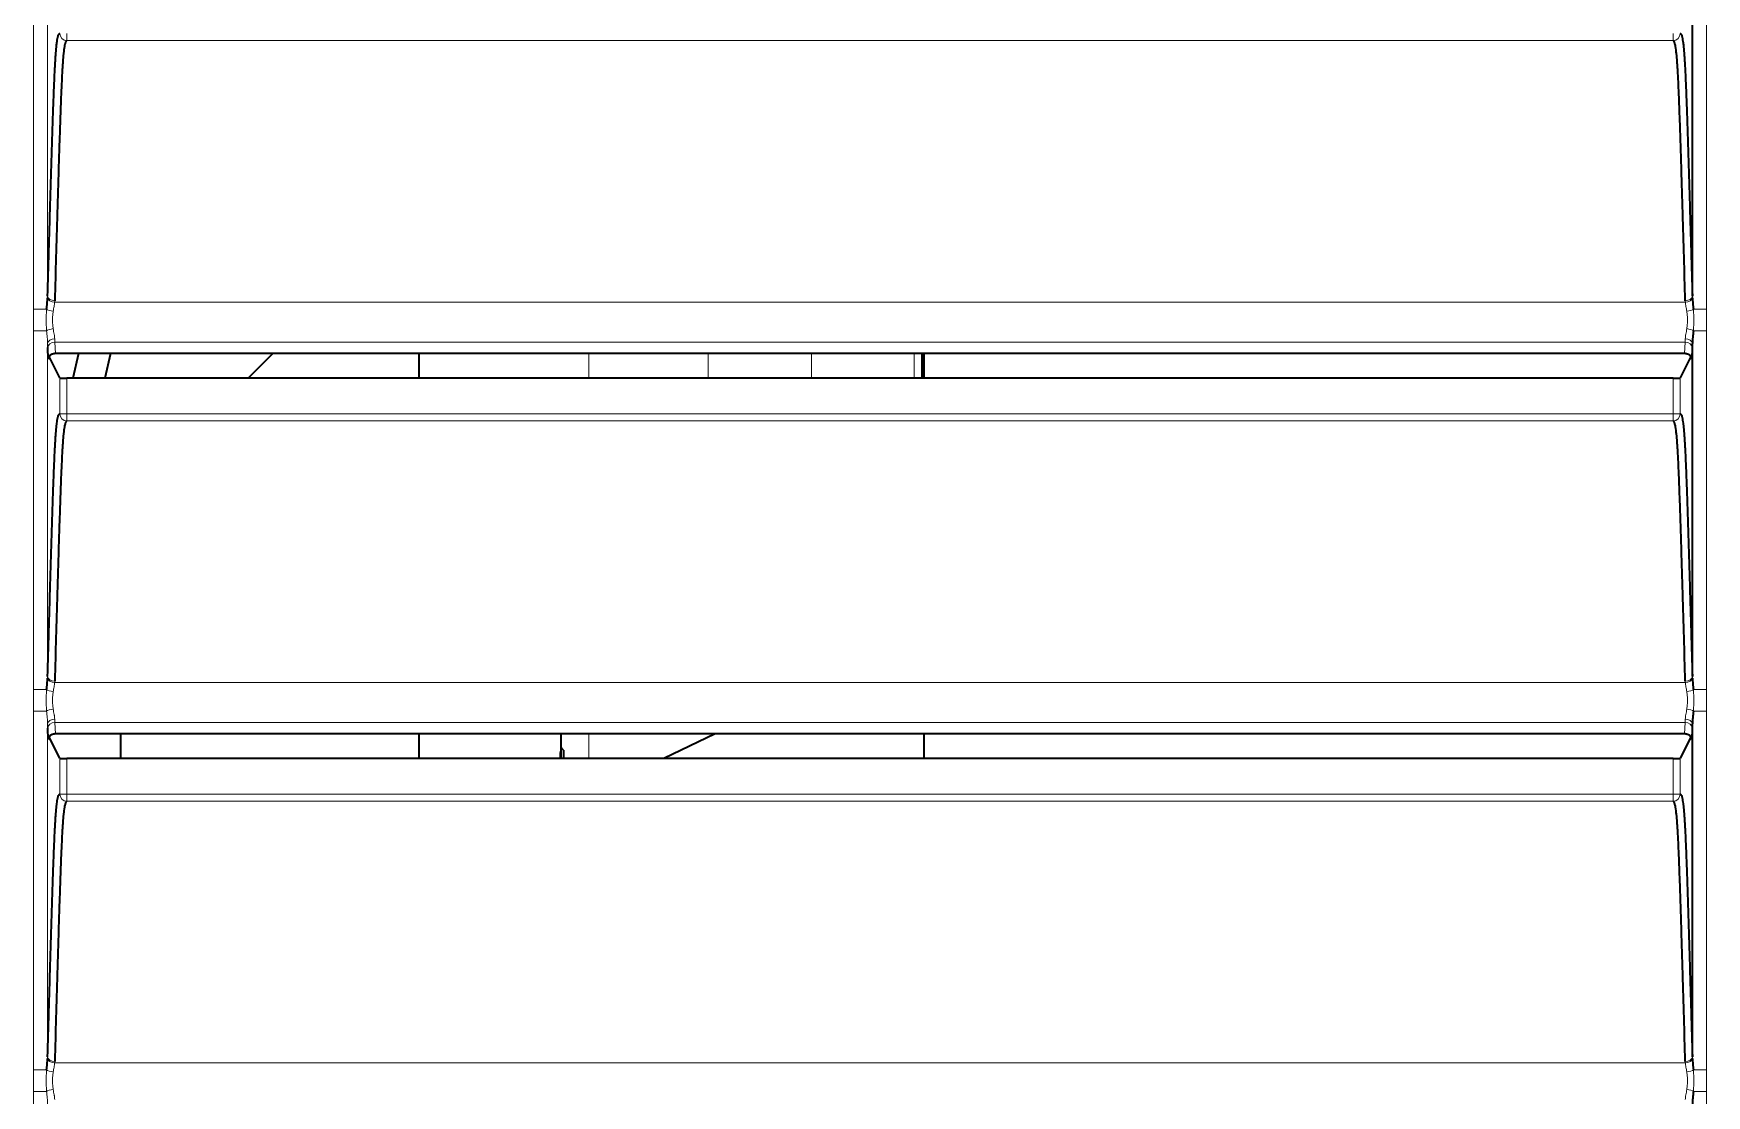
# Model space of a CAD drawing. Header units: inches. Extents: x -1096 to 3103, y -191 to 3207.
# Drawn here: x 2372.7 to 2431.7, y 1714.2 to 1751.6 of the extents above; entities that cross this region are included whole.
import ezdxf

# ---------------------------------------------------------------- set-up
doc = ezdxf.new("R2010")
doc.units = ezdxf.units.IN

msp = doc.modelspace()

# ---------------------------------------------------------------- linework, layer by layer
at = {"lineweight": 13}
for p, q in [((2372.723, 1741.879), (2372.723, 1754.513)), ((2431.689, 1754.513), (2431.689, 1741.879)), ((2373.223, 1754.064), (2373.223, 1742.331)), ((2373.901, 1751.589), (2373.901, 1751.339)), ((2430.511, 1751.339), (2373.901, 1751.339)), ((2430.511, 1751.589), (2430.511, 1751.339)), ((2372.723, 1741.879), (2373.186, 1741.879)), ((2373.47, 1742.123), (2430.942, 1742.123)), ((2431.226, 1741.879), (2431.689, 1741.879)), ((2372.723, 1741.113), (2373.186, 1741.113)), ((2372.723, 1728.479), (2372.723, 1741.113)), ((2373.478, 1740.715), (2373.496, 1740.31)), ((2430.934, 1740.715), (2373.478, 1740.715)), ((2430.916, 1740.31), (2430.934, 1740.715)), ((2431.226, 1741.113), (2431.689, 1741.113)), ((2431.689, 1741.113), (2431.689, 1728.479)), ((2373.223, 1740.664), (2373.223, 1728.931)), ((2392.3, 1739.441), (2392.3, 1740.309)), ((2396.5, 1740.31), (2396.5, 1739.439)), ((2400.144, 1740.308), (2400.144, 1739.438)), ((2403.757, 1740.307), (2403.757, 1739.438)), ((2373.652, 1738.189), (2373.652, 1739.457)), ((2373.901, 1739.441), (2373.901, 1738.189)), ((2430.511, 1738.189), (2430.511, 1739.441)), ((2430.761, 1739.457), (2430.761, 1738.189)), ((2373.652, 1738.189), (2373.901, 1738.189)), ((2373.901, 1737.939), (2373.901, 1738.189)), ((2373.901, 1738.189), (2430.511, 1738.189)), ((2430.511, 1737.939), (2373.901, 1737.939)), ((2430.761, 1738.189), (2430.511, 1738.189)), ((2430.511, 1737.939), (2430.511, 1738.189)), ((2372.723, 1728.479), (2373.186, 1728.479)), ((2373.47, 1728.723), (2430.942, 1728.723)), ((2431.226, 1728.479), (2431.689, 1728.479)), ((2372.723, 1727.713), (2373.186, 1727.713)), ((2372.723, 1715.079), (2372.723, 1727.713)), ((2431.226, 1727.713), (2431.689, 1727.713)), ((2431.689, 1727.713), (2431.689, 1715.079)), ((2373.223, 1727.264), (2373.223, 1715.531)), ((2373.478, 1727.315), (2373.496, 1726.91)), ((2430.934, 1727.315), (2373.478, 1727.315)), ((2430.916, 1726.91), (2430.934, 1727.315)), ((2392.3, 1726.04), (2392.3, 1726.909)), ((2373.652, 1724.789), (2373.652, 1726.057)), ((2373.901, 1726.041), (2373.901, 1724.789)), ((2430.511, 1724.789), (2430.511, 1726.041)), ((2430.761, 1726.057), (2430.761, 1724.789)), ((2373.652, 1724.789), (2373.901, 1724.789)), ((2373.901, 1724.539), (2373.901, 1724.789)), ((2373.901, 1724.789), (2430.511, 1724.789)), ((2430.761, 1724.789), (2430.511, 1724.789)), ((2430.511, 1724.539), (2430.511, 1724.789)), ((2430.511, 1724.539), (2373.901, 1724.539)), ((2373.47, 1715.323), (2430.942, 1715.323)), ((2372.723, 1715.079), (2373.186, 1715.079)), ((2431.226, 1715.079), (2431.689, 1715.079)), ((2372.723, 1714.313), (2373.186, 1714.313)), ((2372.723, 1701.679), (2372.723, 1714.313)), ((2431.226, 1714.313), (2431.689, 1714.313)), ((2431.689, 1714.313), (2431.689, 1701.679))]:
    msp.add_line(p, q, dxfattribs=at)
at = {"lineweight": 35}
for p, q in [((2431.189, 1742.331), (2431.189, 1754.064)), ((2373.246, 1740.119), (2373.228, 1740.52)), ((2373.652, 1739.457), (2373.276, 1740.203)), ((2430.916, 1740.31), (2373.496, 1740.31)), ((2374.311, 1740.31), (2374.113, 1739.44)), ((2375.436, 1740.31), (2375.238, 1739.44)), ((2380.293, 1739.44), (2381.162, 1740.31)), ((2386.306, 1740.31), (2386.306, 1739.441)), ((2404.048, 1739.441), (2404.048, 1740.31)), ((2404.106, 1740.309), (2404.106, 1739.44)), ((2431.136, 1740.203), (2430.761, 1739.457)), ((2431.184, 1740.52), (2431.166, 1740.119)), ((2431.189, 1728.931), (2431.189, 1740.664)), ((2430.511, 1739.441), (2373.901, 1739.441)), ((2373.246, 1726.719), (2373.228, 1727.12)), ((2431.184, 1727.12), (2431.166, 1726.719)), ((2431.189, 1715.531), (2431.189, 1727.264)), ((2373.652, 1726.057), (2373.276, 1726.803)), ((2430.916, 1726.91), (2373.496, 1726.91)), ((2375.806, 1726.04), (2375.806, 1726.91)), ((2386.306, 1726.91), (2386.306, 1726.04)), ((2391.306, 1726.91), (2391.306, 1726.304)), ((2396.746, 1726.91), (2394.941, 1726.04)), ((2404.106, 1726.906), (2404.106, 1726.037)), ((2431.136, 1726.803), (2430.761, 1726.057)), ((2430.511, 1726.041), (2373.901, 1726.041)), ((2391.406, 1726.341), (2391.306, 1726.441)), ((2391.306, 1726.304), (2391.306, 1726.041)), ((2391.406, 1726.341), (2391.406, 1726.041))]:
    msp.add_line(p, q, dxfattribs=at)
at = {"lineweight": 13}
for centre, major_axis, ratio, start_param, end_param in [((2373.901, 1751.589), (-0.066, 0.241), 0.999345, 1.301791, 2.872251), ((2430.511, 1751.589), (-0.066, -0.241), 0.999345, 0.269342, 1.839802), ((2373.418, 1741.879), (-0.248, 0.033), 0.303681, 0.408018, 1.610641), ((2373.47, 1742.279), (-0.249, 0.018), 0.625593, 0.115951, 1.616349), ((2373.473, 1742.331), (-0.25, 0.007), 0.626591, 0.044795, 1.588394), ((2430.939, 1742.331), (-0.25, -0.007), 0.626591, 1.553199, 3.096797), ((2430.942, 1742.279), (-0.249, -0.018), 0.625593, 1.525244, 3.025641), ((2430.995, 1741.879), (-0.248, -0.033), 0.303681, 1.530952, 2.733575), ((2373.418, 1741.113), (-0.248, -0.033), 0.303681, 4.672545, 5.875168), ((2373.473, 1740.664), (-0.25, -0.008), 0.665625, 4.69165, 6.236404), ((2373.478, 1740.52), (-0.25, -0.011), 0.780579, 4.678329, 6.227322), ((2373.505, 1741.496), (0, 1), 0.043651, 2.299368, 2.466852), ((2430.907, 1741.496), (0, 1), 0.043651, 3.816333, 3.983817), ((2430.934, 1740.52), (-0.25, 0.011), 0.780579, 3.197456, 4.746449), ((2430.939, 1740.664), (-0.25, 0.008), 0.665625, 3.188374, 4.733128), ((2430.995, 1741.113), (-0.248, 0.033), 0.303681, 3.54961, 4.752233), ((2373.256, 1741.496), (0, 1.25), 0.034921, 2.299368, 2.466852), ((2431.157, 1741.496), (0, 1.25), 0.034921, 3.816334, 3.983818), ((2373.901, 1738.189), (-0.066, 0.241), 0.999345, 1.301791, 2.872251), ((2430.511, 1738.189), (-0.066, -0.241), 0.999345, 0.269342, 1.839802), ((2373.47, 1728.879), (-0.249, 0.018), 0.625593, 0.115951, 1.616349), ((2373.473, 1728.931), (-0.25, 0.007), 0.626591, 0.044795, 1.588394), ((2430.939, 1728.931), (-0.25, -0.007), 0.626591, 1.553199, 3.096797), ((2430.942, 1728.879), (-0.249, -0.018), 0.625593, 1.525244, 3.025641), ((2373.418, 1728.479), (-0.248, 0.033), 0.303681, 0.408018, 1.610641), ((2430.995, 1728.479), (-0.248, -0.033), 0.303681, 1.530952, 2.733575), ((2373.418, 1727.713), (-0.248, -0.033), 0.303681, 4.672545, 5.875168), ((2430.995, 1727.713), (-0.248, 0.033), 0.303681, 3.54961, 4.752233), ((2373.473, 1727.264), (-0.25, -0.008), 0.665625, 4.69165, 6.236404), ((2373.256, 1728.096), (0, 1.25), 0.034921, 2.299368, 2.466852), ((2373.478, 1727.12), (-0.25, -0.011), 0.780579, 4.678329, 6.227322), ((2373.505, 1728.096), (0, 1), 0.043651, 2.299368, 2.466852), ((2430.907, 1728.096), (0, 1), 0.043651, 3.816333, 3.983817), ((2430.934, 1727.12), (-0.25, 0.011), 0.780579, 3.197456, 4.746449), ((2430.939, 1727.264), (-0.25, 0.008), 0.665625, 3.188374, 4.733128), ((2431.157, 1728.096), (0, 1.25), 0.034921, 3.816334, 3.983818), ((2373.901, 1724.789), (-0.066, 0.241), 0.999345, 1.301791, 2.872251), ((2430.511, 1724.789), (-0.066, -0.241), 0.999345, 0.269342, 1.839802), ((2373.47, 1715.479), (-0.249, 0.018), 0.625593, 0.115951, 1.616349), ((2373.473, 1715.531), (-0.25, 0.007), 0.626591, 0.044795, 1.588394), ((2430.939, 1715.531), (-0.25, -0.007), 0.626591, 1.553199, 3.096797), ((2430.942, 1715.479), (-0.249, -0.018), 0.625593, 1.525244, 3.025641), ((2373.418, 1715.079), (-0.248, 0.033), 0.303681, 0.408018, 1.610641), ((2430.995, 1715.079), (-0.248, -0.033), 0.303681, 1.530952, 2.733575), ((2373.418, 1714.313), (-0.248, -0.033), 0.303681, 4.672545, 5.875168), ((2430.995, 1714.313), (-0.248, 0.033), 0.303681, 3.54961, 4.752233)]:
    msp.add_ellipse(centre, major_axis=major_axis, ratio=ratio, start_param=start_param, end_param=end_param, dxfattribs=at)
at = {"lineweight": 35}
for centre, start_param, end_param in [((2373.901, 1739.458), 0.034907, 1.570796), ((2430.511, 1739.458), 1.570796, 3.106686), ((2373.901, 1726.058), 0.034907, 1.570796), ((2430.511, 1726.058), 1.570796, 3.106686)]:
    msp.add_ellipse(centre, major_axis=(-0.25, 0), ratio=0.06935, start_param=start_param, end_param=end_param, dxfattribs=at)
for points, knots in [([(2373.223, 1742.331), (2373.238, 1742.853), (2373.252, 1743.375), (2373.275, 1744.153), (2373.282, 1744.413), (2373.297, 1744.93), (2373.304, 1745.188), (2373.319, 1745.702), (2373.327, 1745.958), (2373.342, 1746.468), (2373.35, 1746.722), (2373.365, 1747.226), (2373.373, 1747.476), (2373.389, 1747.972), (2373.397, 1748.218), (2373.409, 1748.58), (2373.413, 1748.7), (2373.419, 1748.878), (2373.421, 1748.937), (2373.425, 1749.055), (2373.428, 1749.113), (2373.434, 1749.286), (2373.443, 1749.513), (2373.451, 1749.731), (2373.465, 1750.049), (2373.474, 1750.249), (2373.489, 1750.523), (2373.494, 1750.61), (2373.5, 1750.712), (2373.502, 1750.732), (2373.504, 1750.771), (2373.508, 1750.829), (2373.512, 1750.883), (2373.52, 1750.986), (2373.526, 1751.048), (2373.537, 1751.16), (2373.542, 1751.21), (2373.559, 1751.342), (2373.57, 1751.406), (2373.584, 1751.467), (2373.587, 1751.478), (2373.593, 1751.498), (2373.596, 1751.507), (2373.605, 1751.532), (2373.611, 1751.545), (2373.622, 1751.566), (2373.628, 1751.573), (2373.64, 1751.584), (2373.646, 1751.588), (2373.652, 1751.589)], [0, 0, 0, 0, 0.125, 0.125, 0.1875, 0.1875, 0.25, 0.25, 0.3125, 0.3125, 0.375, 0.375, 0.4375, 0.4375, 0.5, 0.5, 0.53125, 0.53125, 0.546875, 0.546875, 0.5625, 0.5625, 0.59375, 0.625, 0.625, 0.6875, 0.6875, 0.71875, 0.71875, 0.726562, 0.726562, 0.734375, 0.75, 0.75, 0.78125, 0.78125, 0.8125, 0.8125, 0.875, 0.875, 0.890625, 0.890625, 0.90625, 0.90625, 0.9375, 0.9375, 0.96875, 0.96875, 1, 1, 1, 1]), ([(2373.901, 1751.339), (2373.896, 1751.338), (2373.89, 1751.335), (2373.878, 1751.324), (2373.872, 1751.316), (2373.861, 1751.296), (2373.855, 1751.283), (2373.846, 1751.259), (2373.843, 1751.25), (2373.837, 1751.23), (2373.834, 1751.219), (2373.82, 1751.159), (2373.808, 1751.095), (2373.791, 1750.964), (2373.785, 1750.914), (2373.774, 1750.803), (2373.769, 1750.74), (2373.761, 1750.637), (2373.758, 1750.601), (2373.754, 1750.544), (2373.753, 1750.525), (2373.75, 1750.486), (2373.749, 1750.465), (2373.742, 1750.363), (2373.737, 1750.277), (2373.727, 1750.095), (2373.722, 1749.999), (2373.713, 1749.801), (2373.703, 1749.596), (2373.695, 1749.38), (2373.686, 1749.159), (2373.682, 1749.047), (2373.673, 1748.818), (2373.669, 1748.702), (2373.661, 1748.467), (2373.657, 1748.349), (2373.645, 1747.99), (2373.637, 1747.747), (2373.621, 1747.257), (2373.613, 1747.009), (2373.598, 1746.51), (2373.591, 1746.26), (2373.576, 1745.756), (2373.568, 1745.503), (2373.546, 1744.741), (2373.531, 1744.23), (2373.502, 1743.205), (2373.487, 1742.69), (2373.473, 1742.174)], [0, 0, 0, 0, 0.03125, 0.03125, 0.0625, 0.0625, 0.09375, 0.09375, 0.109375, 0.109375, 0.125, 0.125, 0.1875, 0.1875, 0.21875, 0.21875, 0.25, 0.25, 0.265625, 0.265625, 0.273438, 0.273438, 0.28125, 0.28125, 0.3125, 0.3125, 0.34375, 0.34375, 0.375, 0.40625, 0.40625, 0.4375, 0.4375, 0.46875, 0.46875, 0.5, 0.5, 0.5625, 0.5625, 0.625, 0.625, 0.6875, 0.6875, 0.75, 0.75, 0.875, 0.875, 1, 1, 1, 1]), ([(2430.939, 1742.174), (2430.925, 1742.689), (2430.91, 1743.204), (2430.881, 1744.228), (2430.866, 1744.738), (2430.844, 1745.499), (2430.837, 1745.752), (2430.822, 1746.255), (2430.814, 1746.506), (2430.799, 1747.004), (2430.791, 1747.251), (2430.776, 1747.741), (2430.768, 1747.984), (2430.756, 1748.342), (2430.752, 1748.461), (2430.743, 1748.696), (2430.739, 1748.812), (2430.731, 1749.041), (2430.727, 1749.154), (2430.718, 1749.375), (2430.709, 1749.592), (2430.7, 1749.797), (2430.69, 1749.995), (2430.685, 1750.091), (2430.676, 1750.274), (2430.67, 1750.361), (2430.664, 1750.463), (2430.662, 1750.483), (2430.66, 1750.523), (2430.656, 1750.581), (2430.652, 1750.635), (2430.644, 1750.739), (2430.638, 1750.801), (2430.627, 1750.913), (2430.621, 1750.963), (2430.604, 1751.094), (2430.593, 1751.159), (2430.578, 1751.218), (2430.575, 1751.229), (2430.569, 1751.249), (2430.566, 1751.258), (2430.558, 1751.283), (2430.552, 1751.296), (2430.54, 1751.316), (2430.534, 1751.324), (2430.522, 1751.335), (2430.517, 1751.338), (2430.511, 1751.339)], [0, 0, 0, 0, 0.125, 0.125, 0.25, 0.25, 0.3125, 0.3125, 0.375, 0.375, 0.4375, 0.4375, 0.5, 0.5, 0.53125, 0.53125, 0.5625, 0.5625, 0.59375, 0.59375, 0.625, 0.65625, 0.65625, 0.6875, 0.6875, 0.71875, 0.71875, 0.726562, 0.726562, 0.734375, 0.75, 0.75, 0.78125, 0.78125, 0.8125, 0.8125, 0.875, 0.875, 0.890625, 0.890625, 0.90625, 0.90625, 0.9375, 0.9375, 0.96875, 0.96875, 1, 1, 1, 1]), ([(2430.761, 1751.589), (2430.766, 1751.588), (2430.772, 1751.584), (2430.784, 1751.573), (2430.79, 1751.566), (2430.802, 1751.545), (2430.807, 1751.532), (2430.816, 1751.507), (2430.819, 1751.498), (2430.825, 1751.478), (2430.828, 1751.467), (2430.842, 1751.407), (2430.853, 1751.342), (2430.87, 1751.21), (2430.876, 1751.16), (2430.887, 1751.049), (2430.892, 1750.986), (2430.9, 1750.883), (2430.903, 1750.847), (2430.908, 1750.772), (2430.91, 1750.733), (2430.918, 1750.61), (2430.923, 1750.523), (2430.938, 1750.25), (2430.947, 1750.049), (2430.961, 1749.731), (2430.97, 1749.514), (2430.978, 1749.287), (2430.985, 1749.113), (2430.987, 1749.055), (2430.991, 1748.938), (2430.993, 1748.879), (2430.999, 1748.701), (2431.003, 1748.581), (2431.016, 1748.218), (2431.024, 1747.973), (2431.039, 1747.477), (2431.047, 1747.226), (2431.063, 1746.722), (2431.07, 1746.468), (2431.085, 1745.958), (2431.093, 1745.702), (2431.108, 1745.188), (2431.115, 1744.93), (2431.13, 1744.413), (2431.138, 1744.154), (2431.16, 1743.375), (2431.175, 1742.853), (2431.189, 1742.331)], [0, 0, 0, 0, 0.03125, 0.03125, 0.0625, 0.0625, 0.09375, 0.09375, 0.109375, 0.109375, 0.125, 0.125, 0.1875, 0.1875, 0.21875, 0.21875, 0.25, 0.25, 0.265625, 0.265625, 0.28125, 0.28125, 0.3125, 0.3125, 0.375, 0.375, 0.40625, 0.4375, 0.4375, 0.453125, 0.453125, 0.46875, 0.46875, 0.5, 0.5, 0.5625, 0.5625, 0.625, 0.625, 0.6875, 0.6875, 0.75, 0.75, 0.8125, 0.8125, 0.875, 0.875, 1, 1, 1, 1]), ([(2373.186, 1741.879), (2373.189, 1741.913), (2373.192, 1741.948), (2373.199, 1742.017), (2373.203, 1742.051), (2373.209, 1742.117), (2373.212, 1742.15), (2373.217, 1742.216), (2373.22, 1742.248), (2373.221, 1742.279)], [0, 0, 0, 0, 0.25, 0.25, 0.5, 0.5, 0.75, 0.75, 1, 1, 1, 1]), ([(2431.191, 1742.279), (2431.193, 1742.248), (2431.195, 1742.215), (2431.2, 1742.15), (2431.203, 1742.117), (2431.213, 1742.017), (2431.22, 1741.948), (2431.226, 1741.879)], [0, 0, 0, 0, 0.25, 0.25, 0.5, 0.5, 1, 1, 1, 1]), ([(2431.226, 1741.113), (2431.223, 1741.074), (2431.219, 1741.035), (2431.211, 1740.957), (2431.207, 1740.919), (2431.2, 1740.844), (2431.197, 1740.807), (2431.192, 1740.734), (2431.19, 1740.699), (2431.189, 1740.664)], [0, 0, 0, 0, 0.25, 0.25, 0.5, 0.5, 0.75, 0.75, 1, 1, 1, 1]), ([(2373.496, 1740.31), (2373.48, 1740.31), (2373.464, 1740.309), (2373.44, 1740.305), (2373.432, 1740.303), (2373.417, 1740.3), (2373.409, 1740.298), (2373.386, 1740.291), (2373.372, 1740.285), (2373.345, 1740.271), (2373.332, 1740.263), (2373.309, 1740.245), (2373.299, 1740.236), (2373.285, 1740.22), (2373.281, 1740.215), (2373.273, 1740.204), (2373.27, 1740.198), (2373.26, 1740.181), (2373.255, 1740.169), (2373.248, 1740.144), (2373.246, 1740.132), (2373.246, 1740.119)], [0, 0, 0, 0, 0.125, 0.125, 0.1875, 0.1875, 0.25, 0.25, 0.375, 0.375, 0.5, 0.5, 0.625, 0.625, 0.6875, 0.6875, 0.75, 0.75, 0.875, 0.875, 1, 1, 1, 1]), ([(2431.166, 1740.119), (2431.166, 1740.132), (2431.164, 1740.144), (2431.159, 1740.162), (2431.157, 1740.168), (2431.152, 1740.181), (2431.149, 1740.186), (2431.139, 1740.204), (2431.132, 1740.215), (2431.113, 1740.236), (2431.103, 1740.245), (2431.08, 1740.263), (2431.067, 1740.271), (2431.047, 1740.281), (2431.04, 1740.284), (2431.026, 1740.29), (2431.018, 1740.293), (2430.996, 1740.3), (2430.981, 1740.304), (2430.949, 1740.309), (2430.933, 1740.31), (2430.916, 1740.31)], [0, 0, 0, 0, 0.125, 0.125, 0.1875, 0.1875, 0.25, 0.25, 0.375, 0.375, 0.5, 0.5, 0.625, 0.625, 0.6875, 0.6875, 0.75, 0.75, 0.875, 0.875, 1, 1, 1, 1]), ([(2373.223, 1728.931), (2373.238, 1729.453), (2373.252, 1729.975), (2373.275, 1730.753), (2373.282, 1731.013), (2373.297, 1731.53), (2373.304, 1731.788), (2373.319, 1732.302), (2373.327, 1732.558), (2373.342, 1733.068), (2373.35, 1733.322), (2373.365, 1733.826), (2373.373, 1734.076), (2373.389, 1734.572), (2373.397, 1734.818), (2373.409, 1735.18), (2373.413, 1735.3), (2373.419, 1735.478), (2373.421, 1735.537), (2373.425, 1735.655), (2373.428, 1735.713), (2373.434, 1735.886), (2373.443, 1736.113), (2373.451, 1736.331), (2373.465, 1736.649), (2373.474, 1736.849), (2373.489, 1737.123), (2373.494, 1737.21), (2373.5, 1737.312), (2373.502, 1737.332), (2373.504, 1737.371), (2373.508, 1737.429), (2373.512, 1737.483), (2373.52, 1737.586), (2373.526, 1737.648), (2373.537, 1737.76), (2373.542, 1737.81), (2373.559, 1737.942), (2373.57, 1738.006), (2373.584, 1738.067), (2373.587, 1738.078), (2373.593, 1738.098), (2373.596, 1738.107), (2373.605, 1738.132), (2373.611, 1738.145), (2373.622, 1738.166), (2373.628, 1738.173), (2373.64, 1738.184), (2373.646, 1738.188), (2373.652, 1738.189)], [0, 0, 0, 0, 0.125, 0.125, 0.1875, 0.1875, 0.25, 0.25, 0.3125, 0.3125, 0.375, 0.375, 0.4375, 0.4375, 0.5, 0.5, 0.53125, 0.53125, 0.546875, 0.546875, 0.5625, 0.5625, 0.59375, 0.625, 0.625, 0.6875, 0.6875, 0.71875, 0.71875, 0.726563, 0.726563, 0.734375, 0.75, 0.75, 0.78125, 0.78125, 0.8125, 0.8125, 0.875, 0.875, 0.890625, 0.890625, 0.90625, 0.90625, 0.9375, 0.9375, 0.96875, 0.96875, 1, 1, 1, 1]), ([(2373.901, 1737.939), (2373.896, 1737.938), (2373.89, 1737.935), (2373.878, 1737.924), (2373.872, 1737.916), (2373.861, 1737.896), (2373.855, 1737.883), (2373.846, 1737.859), (2373.843, 1737.85), (2373.837, 1737.83), (2373.834, 1737.819), (2373.82, 1737.759), (2373.808, 1737.695), (2373.791, 1737.564), (2373.785, 1737.514), (2373.774, 1737.403), (2373.769, 1737.34), (2373.761, 1737.237), (2373.758, 1737.201), (2373.754, 1737.144), (2373.753, 1737.125), (2373.75, 1737.086), (2373.749, 1737.065), (2373.742, 1736.963), (2373.737, 1736.877), (2373.727, 1736.695), (2373.722, 1736.599), (2373.713, 1736.401), (2373.703, 1736.196), (2373.695, 1735.98), (2373.686, 1735.759), (2373.682, 1735.647), (2373.673, 1735.418), (2373.669, 1735.302), (2373.661, 1735.067), (2373.657, 1734.949), (2373.645, 1734.59), (2373.637, 1734.347), (2373.621, 1733.857), (2373.613, 1733.609), (2373.598, 1733.11), (2373.591, 1732.86), (2373.576, 1732.356), (2373.568, 1732.103), (2373.546, 1731.341), (2373.531, 1730.83), (2373.502, 1729.805), (2373.487, 1729.29), (2373.473, 1728.774)], [0, 0, 0, 0, 0.03125, 0.03125, 0.0625, 0.0625, 0.09375, 0.09375, 0.109375, 0.109375, 0.125, 0.125, 0.1875, 0.1875, 0.21875, 0.21875, 0.25, 0.25, 0.265625, 0.265625, 0.273437, 0.273437, 0.28125, 0.28125, 0.3125, 0.3125, 0.34375, 0.34375, 0.375, 0.40625, 0.40625, 0.4375, 0.4375, 0.46875, 0.46875, 0.5, 0.5, 0.5625, 0.5625, 0.625, 0.625, 0.6875, 0.6875, 0.75, 0.75, 0.875, 0.875, 1, 1, 1, 1]), ([(2430.939, 1728.774), (2430.925, 1729.289), (2430.91, 1729.804), (2430.881, 1730.828), (2430.866, 1731.338), (2430.844, 1732.099), (2430.837, 1732.352), (2430.822, 1732.855), (2430.814, 1733.106), (2430.799, 1733.604), (2430.791, 1733.851), (2430.776, 1734.341), (2430.768, 1734.584), (2430.756, 1734.942), (2430.752, 1735.061), (2430.743, 1735.296), (2430.739, 1735.412), (2430.731, 1735.641), (2430.727, 1735.754), (2430.718, 1735.975), (2430.709, 1736.192), (2430.7, 1736.397), (2430.69, 1736.595), (2430.685, 1736.691), (2430.676, 1736.874), (2430.67, 1736.961), (2430.664, 1737.063), (2430.662, 1737.083), (2430.66, 1737.123), (2430.656, 1737.181), (2430.652, 1737.235), (2430.644, 1737.339), (2430.638, 1737.401), (2430.627, 1737.513), (2430.621, 1737.563), (2430.604, 1737.694), (2430.593, 1737.759), (2430.578, 1737.818), (2430.575, 1737.829), (2430.569, 1737.849), (2430.566, 1737.858), (2430.558, 1737.883), (2430.552, 1737.896), (2430.54, 1737.916), (2430.534, 1737.924), (2430.522, 1737.935), (2430.517, 1737.938), (2430.511, 1737.939)], [0, 0, 0, 0, 0.125, 0.125, 0.25, 0.25, 0.3125, 0.3125, 0.375, 0.375, 0.4375, 0.4375, 0.5, 0.5, 0.53125, 0.53125, 0.5625, 0.5625, 0.59375, 0.59375, 0.625, 0.65625, 0.65625, 0.6875, 0.6875, 0.71875, 0.71875, 0.726562, 0.726562, 0.734375, 0.75, 0.75, 0.78125, 0.78125, 0.8125, 0.8125, 0.875, 0.875, 0.890625, 0.890625, 0.90625, 0.90625, 0.9375, 0.9375, 0.96875, 0.96875, 1, 1, 1, 1]), ([(2430.761, 1738.189), (2430.766, 1738.188), (2430.772, 1738.184), (2430.784, 1738.173), (2430.79, 1738.166), (2430.802, 1738.145), (2430.807, 1738.132), (2430.816, 1738.107), (2430.819, 1738.098), (2430.825, 1738.078), (2430.828, 1738.067), (2430.842, 1738.007), (2430.853, 1737.942), (2430.87, 1737.81), (2430.876, 1737.76), (2430.887, 1737.649), (2430.892, 1737.586), (2430.9, 1737.483), (2430.903, 1737.447), (2430.908, 1737.372), (2430.91, 1737.333), (2430.918, 1737.21), (2430.923, 1737.123), (2430.938, 1736.85), (2430.947, 1736.649), (2430.961, 1736.331), (2430.97, 1736.114), (2430.978, 1735.887), (2430.985, 1735.713), (2430.987, 1735.655), (2430.991, 1735.538), (2430.993, 1735.479), (2430.999, 1735.301), (2431.003, 1735.181), (2431.016, 1734.818), (2431.024, 1734.573), (2431.039, 1734.077), (2431.047, 1733.826), (2431.063, 1733.322), (2431.07, 1733.068), (2431.085, 1732.558), (2431.093, 1732.302), (2431.108, 1731.788), (2431.115, 1731.53), (2431.13, 1731.013), (2431.138, 1730.754), (2431.16, 1729.975), (2431.175, 1729.453), (2431.189, 1728.931)], [0, 0, 0, 0, 0.03125, 0.03125, 0.0625, 0.0625, 0.09375, 0.09375, 0.109375, 0.109375, 0.125, 0.125, 0.1875, 0.1875, 0.21875, 0.21875, 0.25, 0.25, 0.265625, 0.265625, 0.28125, 0.28125, 0.3125, 0.3125, 0.375, 0.375, 0.40625, 0.4375, 0.4375, 0.453125, 0.453125, 0.46875, 0.46875, 0.5, 0.5, 0.5625, 0.5625, 0.625, 0.625, 0.6875, 0.6875, 0.75, 0.75, 0.8125, 0.8125, 0.875, 0.875, 1, 1, 1, 1]), ([(2373.186, 1728.479), (2373.189, 1728.513), (2373.192, 1728.548), (2373.199, 1728.617), (2373.203, 1728.651), (2373.209, 1728.717), (2373.212, 1728.75), (2373.217, 1728.816), (2373.22, 1728.848), (2373.221, 1728.879)], [0, 0, 0, 0, 0.25, 0.25, 0.5, 0.5, 0.75, 0.75, 1, 1, 1, 1]), ([(2431.191, 1728.879), (2431.193, 1728.848), (2431.195, 1728.815), (2431.2, 1728.75), (2431.203, 1728.717), (2431.213, 1728.617), (2431.22, 1728.548), (2431.226, 1728.479)], [0, 0, 0, 0, 0.25, 0.25, 0.5, 0.5, 1, 1, 1, 1]), ([(2431.226, 1727.713), (2431.223, 1727.674), (2431.219, 1727.635), (2431.211, 1727.557), (2431.207, 1727.519), (2431.2, 1727.444), (2431.197, 1727.407), (2431.192, 1727.334), (2431.19, 1727.299), (2431.189, 1727.264)], [0, 0, 0, 0, 0.25, 0.25, 0.5, 0.5, 0.75, 0.75, 1, 1, 1, 1]), ([(2373.496, 1726.91), (2373.48, 1726.91), (2373.464, 1726.909), (2373.44, 1726.905), (2373.432, 1726.903), (2373.417, 1726.9), (2373.409, 1726.898), (2373.386, 1726.891), (2373.372, 1726.885), (2373.345, 1726.871), (2373.332, 1726.863), (2373.309, 1726.845), (2373.299, 1726.836), (2373.285, 1726.82), (2373.281, 1726.815), (2373.273, 1726.804), (2373.27, 1726.798), (2373.26, 1726.781), (2373.255, 1726.769), (2373.248, 1726.744), (2373.246, 1726.732), (2373.246, 1726.719)], [0, 0, 0, 0, 0.125, 0.125, 0.1875, 0.1875, 0.25, 0.25, 0.375, 0.375, 0.5, 0.5, 0.625, 0.625, 0.6875, 0.6875, 0.75, 0.75, 0.875, 0.875, 1, 1, 1, 1]), ([(2431.166, 1726.719), (2431.166, 1726.732), (2431.164, 1726.744), (2431.159, 1726.762), (2431.157, 1726.768), (2431.152, 1726.781), (2431.149, 1726.786), (2431.139, 1726.804), (2431.132, 1726.815), (2431.113, 1726.836), (2431.103, 1726.845), (2431.08, 1726.863), (2431.067, 1726.871), (2431.047, 1726.881), (2431.04, 1726.884), (2431.026, 1726.89), (2431.018, 1726.893), (2430.996, 1726.9), (2430.981, 1726.904), (2430.949, 1726.909), (2430.933, 1726.91), (2430.916, 1726.91)], [0, 0, 0, 0, 0.125, 0.125, 0.1875, 0.1875, 0.25, 0.25, 0.375, 0.375, 0.5, 0.5, 0.625, 0.625, 0.6875, 0.6875, 0.75, 0.75, 0.875, 0.875, 1, 1, 1, 1]), ([(2373.223, 1715.531), (2373.238, 1716.053), (2373.252, 1716.575), (2373.275, 1717.353), (2373.282, 1717.613), (2373.297, 1718.13), (2373.304, 1718.388), (2373.319, 1718.902), (2373.327, 1719.158), (2373.342, 1719.668), (2373.35, 1719.922), (2373.365, 1720.426), (2373.373, 1720.676), (2373.389, 1721.172), (2373.397, 1721.418), (2373.409, 1721.78), (2373.413, 1721.9), (2373.419, 1722.078), (2373.421, 1722.137), (2373.425, 1722.255), (2373.428, 1722.313), (2373.434, 1722.486), (2373.443, 1722.713), (2373.451, 1722.931), (2373.465, 1723.249), (2373.474, 1723.449), (2373.489, 1723.723), (2373.494, 1723.81), (2373.5, 1723.912), (2373.502, 1723.932), (2373.504, 1723.971), (2373.508, 1724.029), (2373.512, 1724.083), (2373.52, 1724.186), (2373.526, 1724.248), (2373.537, 1724.36), (2373.542, 1724.41), (2373.559, 1724.542), (2373.57, 1724.606), (2373.584, 1724.667), (2373.587, 1724.678), (2373.593, 1724.698), (2373.596, 1724.707), (2373.605, 1724.732), (2373.611, 1724.745), (2373.622, 1724.766), (2373.628, 1724.773), (2373.64, 1724.784), (2373.646, 1724.788), (2373.652, 1724.789)], [0, 0, 0, 0, 0.125, 0.125, 0.1875, 0.1875, 0.25, 0.25, 0.3125, 0.3125, 0.375, 0.375, 0.4375, 0.4375, 0.5, 0.5, 0.53125, 0.53125, 0.546875, 0.546875, 0.5625, 0.5625, 0.59375, 0.625, 0.625, 0.6875, 0.6875, 0.71875, 0.71875, 0.726562, 0.726562, 0.734375, 0.75, 0.75, 0.78125, 0.78125, 0.8125, 0.8125, 0.875, 0.875, 0.890625, 0.890625, 0.90625, 0.90625, 0.9375, 0.9375, 0.96875, 0.96875, 1, 1, 1, 1]), ([(2430.761, 1724.789), (2430.766, 1724.788), (2430.772, 1724.784), (2430.784, 1724.773), (2430.79, 1724.766), (2430.802, 1724.745), (2430.807, 1724.732), (2430.816, 1724.707), (2430.819, 1724.698), (2430.825, 1724.678), (2430.828, 1724.667), (2430.842, 1724.607), (2430.853, 1724.542), (2430.87, 1724.41), (2430.876, 1724.36), (2430.887, 1724.249), (2430.892, 1724.186), (2430.9, 1724.083), (2430.903, 1724.047), (2430.908, 1723.972), (2430.91, 1723.933), (2430.918, 1723.81), (2430.923, 1723.723), (2430.938, 1723.45), (2430.947, 1723.249), (2430.961, 1722.931), (2430.97, 1722.714), (2430.978, 1722.487), (2430.985, 1722.313), (2430.987, 1722.255), (2430.991, 1722.138), (2430.993, 1722.079), (2430.999, 1721.901), (2431.003, 1721.781), (2431.016, 1721.418), (2431.024, 1721.173), (2431.039, 1720.677), (2431.047, 1720.426), (2431.063, 1719.922), (2431.07, 1719.668), (2431.085, 1719.158), (2431.093, 1718.902), (2431.108, 1718.388), (2431.115, 1718.13), (2431.13, 1717.613), (2431.138, 1717.354), (2431.16, 1716.575), (2431.175, 1716.053), (2431.189, 1715.531)], [0, 0, 0, 0, 0.03125, 0.03125, 0.0625, 0.0625, 0.09375, 0.09375, 0.109375, 0.109375, 0.125, 0.125, 0.1875, 0.1875, 0.21875, 0.21875, 0.25, 0.25, 0.265625, 0.265625, 0.28125, 0.28125, 0.3125, 0.3125, 0.375, 0.375, 0.40625, 0.4375, 0.4375, 0.453125, 0.453125, 0.46875, 0.46875, 0.5, 0.5, 0.5625, 0.5625, 0.625, 0.625, 0.6875, 0.6875, 0.75, 0.75, 0.8125, 0.8125, 0.875, 0.875, 1, 1, 1, 1]), ([(2373.901, 1724.539), (2373.896, 1724.538), (2373.89, 1724.535), (2373.878, 1724.524), (2373.872, 1724.516), (2373.861, 1724.496), (2373.855, 1724.483), (2373.846, 1724.459), (2373.843, 1724.45), (2373.837, 1724.43), (2373.834, 1724.419), (2373.82, 1724.359), (2373.808, 1724.295), (2373.791, 1724.164), (2373.785, 1724.114), (2373.774, 1724.003), (2373.769, 1723.94), (2373.761, 1723.837), (2373.758, 1723.801), (2373.754, 1723.744), (2373.753, 1723.725), (2373.75, 1723.686), (2373.749, 1723.665), (2373.742, 1723.563), (2373.737, 1723.477), (2373.727, 1723.295), (2373.722, 1723.199), (2373.713, 1723.001), (2373.703, 1722.796), (2373.695, 1722.58), (2373.686, 1722.359), (2373.682, 1722.247), (2373.673, 1722.018), (2373.669, 1721.902), (2373.661, 1721.667), (2373.657, 1721.549), (2373.645, 1721.19), (2373.637, 1720.947), (2373.621, 1720.457), (2373.613, 1720.209), (2373.598, 1719.71), (2373.591, 1719.46), (2373.576, 1718.956), (2373.568, 1718.703), (2373.546, 1717.941), (2373.531, 1717.43), (2373.502, 1716.405), (2373.487, 1715.89), (2373.473, 1715.374)], [0, 0, 0, 0, 0.03125, 0.03125, 0.0625, 0.0625, 0.09375, 0.09375, 0.109375, 0.109375, 0.125, 0.125, 0.1875, 0.1875, 0.21875, 0.21875, 0.25, 0.25, 0.265625, 0.265625, 0.273437, 0.273437, 0.28125, 0.28125, 0.3125, 0.3125, 0.34375, 0.34375, 0.375, 0.40625, 0.40625, 0.4375, 0.4375, 0.46875, 0.46875, 0.5, 0.5, 0.5625, 0.5625, 0.625, 0.625, 0.6875, 0.6875, 0.75, 0.75, 0.875, 0.875, 1, 1, 1, 1]), ([(2430.939, 1715.374), (2430.925, 1715.889), (2430.91, 1716.404), (2430.881, 1717.428), (2430.866, 1717.938), (2430.844, 1718.699), (2430.837, 1718.952), (2430.822, 1719.455), (2430.814, 1719.706), (2430.799, 1720.204), (2430.791, 1720.451), (2430.776, 1720.941), (2430.768, 1721.184), (2430.756, 1721.542), (2430.752, 1721.661), (2430.743, 1721.896), (2430.739, 1722.012), (2430.731, 1722.241), (2430.727, 1722.354), (2430.718, 1722.575), (2430.709, 1722.792), (2430.7, 1722.997), (2430.69, 1723.195), (2430.685, 1723.291), (2430.676, 1723.474), (2430.67, 1723.561), (2430.664, 1723.663), (2430.662, 1723.683), (2430.66, 1723.723), (2430.656, 1723.781), (2430.652, 1723.835), (2430.644, 1723.939), (2430.638, 1724.001), (2430.627, 1724.113), (2430.621, 1724.163), (2430.604, 1724.294), (2430.593, 1724.359), (2430.578, 1724.418), (2430.575, 1724.429), (2430.569, 1724.449), (2430.566, 1724.458), (2430.558, 1724.483), (2430.552, 1724.496), (2430.54, 1724.516), (2430.534, 1724.524), (2430.522, 1724.535), (2430.517, 1724.538), (2430.511, 1724.539)], [0, 0, 0, 0, 0.125, 0.125, 0.25, 0.25, 0.3125, 0.3125, 0.375, 0.375, 0.4375, 0.4375, 0.5, 0.5, 0.53125, 0.53125, 0.5625, 0.5625, 0.59375, 0.59375, 0.625, 0.65625, 0.65625, 0.6875, 0.6875, 0.71875, 0.71875, 0.726563, 0.726563, 0.734375, 0.75, 0.75, 0.78125, 0.78125, 0.8125, 0.8125, 0.875, 0.875, 0.890625, 0.890625, 0.90625, 0.90625, 0.9375, 0.9375, 0.96875, 0.96875, 1, 1, 1, 1]), ([(2373.186, 1715.079), (2373.189, 1715.113), (2373.192, 1715.148), (2373.199, 1715.217), (2373.203, 1715.251), (2373.209, 1715.317), (2373.212, 1715.35), (2373.217, 1715.416), (2373.22, 1715.448), (2373.221, 1715.479)], [0, 0, 0, 0, 0.25, 0.25, 0.5, 0.5, 0.75, 0.75, 1, 1, 1, 1]), ([(2431.191, 1715.479), (2431.193, 1715.448), (2431.195, 1715.415), (2431.2, 1715.35), (2431.203, 1715.317), (2431.213, 1715.217), (2431.22, 1715.148), (2431.226, 1715.079)], [0, 0, 0, 0, 0.25, 0.25, 0.5, 0.5, 1, 1, 1, 1]), ([(2431.226, 1714.313), (2431.223, 1714.274), (2431.219, 1714.235), (2431.211, 1714.157), (2431.207, 1714.119), (2431.2, 1714.044), (2431.197, 1714.007), (2431.192, 1713.934), (2431.19, 1713.899), (2431.189, 1713.864)], [0, 0, 0, 0, 0.25, 0.25, 0.5, 0.5, 0.75, 0.75, 1, 1, 1, 1])]:
    msp.add_open_spline(points, degree=3, knots=knots, dxfattribs=at)
at = {"lineweight": 13}
for points, knots in [([(2372.723, 1741.113), (2372.723, 1741.177), (2372.725, 1741.241), (2372.728, 1741.368), (2372.729, 1741.432), (2372.729, 1741.56), (2372.728, 1741.624), (2372.725, 1741.751), (2372.723, 1741.815), (2372.723, 1741.879)], [0, 0, 0, 0, 0.25, 0.25, 0.5, 0.5, 0.75, 0.75, 1, 1, 1, 1]), ([(2373.186, 1741.113), (2373.184, 1741.145), (2373.182, 1741.177), (2373.178, 1741.24), (2373.177, 1741.272), (2373.174, 1741.367), (2373.174, 1741.431), (2373.174, 1741.527), (2373.174, 1741.559), (2373.175, 1741.624), (2373.175, 1741.656), (2373.177, 1741.72), (2373.178, 1741.752), (2373.182, 1741.815), (2373.184, 1741.847), (2373.186, 1741.879)], [0, 0, 0, 0, 0.125, 0.125, 0.25, 0.25, 0.5, 0.5, 0.625, 0.625, 0.75, 0.75, 0.875, 0.875, 1, 1, 1, 1]), ([(2373.47, 1742.123), (2373.466, 1742.074), (2373.457, 1742.023), (2373.443, 1741.943), (2373.438, 1741.916), (2373.428, 1741.86), (2373.422, 1741.831), (2373.418, 1741.802)], [0, 0, 0, 0, 0.5, 0.5, 0.75, 0.75, 1, 1, 1, 1]), ([(2430.995, 1741.802), (2430.985, 1741.86), (2430.974, 1741.916), (2430.96, 1741.996), (2430.955, 1742.022), (2430.949, 1742.061), (2430.948, 1742.073), (2430.944, 1742.098), (2430.943, 1742.111), (2430.942, 1742.123)], [0, 0, 0, 0, 0.5, 0.5, 0.75, 0.75, 0.875, 0.875, 1, 1, 1, 1]), ([(2431.226, 1741.879), (2431.229, 1741.847), (2431.231, 1741.815), (2431.234, 1741.752), (2431.235, 1741.72), (2431.238, 1741.625), (2431.239, 1741.561), (2431.239, 1741.465), (2431.238, 1741.433), (2431.238, 1741.369), (2431.237, 1741.336), (2431.235, 1741.272), (2431.234, 1741.24), (2431.231, 1741.177), (2431.229, 1741.145), (2431.226, 1741.113)], [0, 0, 0, 0, 0.125, 0.125, 0.25, 0.25, 0.5, 0.5, 0.625, 0.625, 0.75, 0.75, 0.875, 0.875, 1, 1, 1, 1]), ([(2431.689, 1741.879), (2431.689, 1741.815), (2431.687, 1741.751), (2431.684, 1741.624), (2431.683, 1741.56), (2431.683, 1741.432), (2431.684, 1741.368), (2431.687, 1741.241), (2431.689, 1741.177), (2431.689, 1741.113)], [0, 0, 0, 0, 0.25, 0.25, 0.5, 0.5, 0.75, 0.75, 1, 1, 1, 1]), ([(2373.418, 1741.802), (2373.414, 1741.777), (2373.41, 1741.752), (2373.405, 1741.702), (2373.403, 1741.677), (2373.399, 1741.626), (2373.398, 1741.6), (2373.396, 1741.548), (2373.396, 1741.522), (2373.396, 1741.443), (2373.397, 1741.392), (2373.403, 1741.315), (2373.405, 1741.29), (2373.41, 1741.24), (2373.414, 1741.215), (2373.418, 1741.19)], [0, 0, 0, 0, 0.125, 0.125, 0.25, 0.25, 0.375, 0.375, 0.5, 0.5, 0.75, 0.75, 0.875, 0.875, 1, 1, 1, 1]), ([(2430.995, 1741.19), (2430.999, 1741.215), (2431.002, 1741.24), (2431.007, 1741.29), (2431.01, 1741.315), (2431.013, 1741.366), (2431.014, 1741.392), (2431.016, 1741.444), (2431.016, 1741.47), (2431.016, 1741.549), (2431.015, 1741.6), (2431.01, 1741.677), (2431.007, 1741.702), (2431.002, 1741.752), (2430.999, 1741.777), (2430.995, 1741.802)], [0, 0, 0, 0, 0.125, 0.125, 0.25, 0.25, 0.375, 0.375, 0.5, 0.5, 0.75, 0.75, 0.875, 0.875, 1, 1, 1, 1]), ([(2373.223, 1740.664), (2373.222, 1740.699), (2373.22, 1740.734), (2373.215, 1740.808), (2373.212, 1740.845), (2373.201, 1740.957), (2373.193, 1741.035), (2373.186, 1741.113)], [0, 0, 0, 0, 0.25, 0.25, 0.5, 0.5, 1, 1, 1, 1]), ([(2373.418, 1741.19), (2373.429, 1741.124), (2373.441, 1741.061), (2373.454, 1740.985), (2373.457, 1740.971), (2373.461, 1740.941), (2373.463, 1740.927), (2373.469, 1740.884), (2373.472, 1740.857), (2373.473, 1740.83)], [0, 0, 0, 0, 0.5, 0.5, 0.625, 0.625, 0.75, 0.75, 1, 1, 1, 1]), ([(2430.939, 1740.83), (2430.94, 1740.857), (2430.943, 1740.884), (2430.951, 1740.94), (2430.955, 1740.969), (2430.966, 1741.03), (2430.972, 1741.06), (2430.983, 1741.124), (2430.989, 1741.157), (2430.995, 1741.19)], [0, 0, 0, 0, 0.25, 0.25, 0.5, 0.5, 0.75, 0.75, 1, 1, 1, 1]), ([(2372.723, 1727.713), (2372.723, 1727.777), (2372.725, 1727.841), (2372.728, 1727.968), (2372.729, 1728.032), (2372.729, 1728.16), (2372.728, 1728.224), (2372.725, 1728.351), (2372.723, 1728.415), (2372.723, 1728.479)], [0, 0, 0, 0, 0.25, 0.25, 0.5, 0.5, 0.75, 0.75, 1, 1, 1, 1]), ([(2373.186, 1727.713), (2373.184, 1727.745), (2373.182, 1727.777), (2373.178, 1727.84), (2373.177, 1727.872), (2373.174, 1727.967), (2373.174, 1728.031), (2373.174, 1728.127), (2373.174, 1728.159), (2373.175, 1728.224), (2373.175, 1728.256), (2373.177, 1728.32), (2373.178, 1728.352), (2373.182, 1728.415), (2373.184, 1728.447), (2373.186, 1728.479)], [0, 0, 0, 0, 0.125, 0.125, 0.25, 0.25, 0.5, 0.5, 0.625, 0.625, 0.75, 0.75, 0.875, 0.875, 1, 1, 1, 1]), ([(2373.418, 1728.402), (2373.414, 1728.377), (2373.41, 1728.352), (2373.405, 1728.302), (2373.403, 1728.277), (2373.399, 1728.226), (2373.398, 1728.2), (2373.396, 1728.148), (2373.396, 1728.122), (2373.396, 1728.043), (2373.397, 1727.992), (2373.403, 1727.915), (2373.405, 1727.89), (2373.41, 1727.84), (2373.414, 1727.815), (2373.418, 1727.79)], [0, 0, 0, 0, 0.125, 0.125, 0.25, 0.25, 0.375, 0.375, 0.5, 0.5, 0.75, 0.75, 0.875, 0.875, 1, 1, 1, 1]), ([(2373.47, 1728.723), (2373.466, 1728.674), (2373.457, 1728.623), (2373.443, 1728.543), (2373.438, 1728.516), (2373.428, 1728.46), (2373.422, 1728.431), (2373.418, 1728.402)], [0, 0, 0, 0, 0.5, 0.5, 0.75, 0.75, 1, 1, 1, 1]), ([(2430.995, 1728.402), (2430.985, 1728.46), (2430.974, 1728.516), (2430.96, 1728.596), (2430.955, 1728.622), (2430.949, 1728.661), (2430.948, 1728.673), (2430.944, 1728.698), (2430.943, 1728.711), (2430.942, 1728.723)], [0, 0, 0, 0, 0.5, 0.5, 0.75, 0.75, 0.875, 0.875, 1, 1, 1, 1]), ([(2430.995, 1727.79), (2430.999, 1727.815), (2431.002, 1727.84), (2431.007, 1727.89), (2431.01, 1727.915), (2431.013, 1727.966), (2431.014, 1727.992), (2431.016, 1728.044), (2431.016, 1728.07), (2431.016, 1728.149), (2431.015, 1728.2), (2431.01, 1728.277), (2431.007, 1728.302), (2431.002, 1728.352), (2430.999, 1728.377), (2430.995, 1728.402)], [0, 0, 0, 0, 0.125, 0.125, 0.25, 0.25, 0.375, 0.375, 0.5, 0.5, 0.75, 0.75, 0.875, 0.875, 1, 1, 1, 1]), ([(2431.226, 1728.479), (2431.229, 1728.447), (2431.231, 1728.415), (2431.234, 1728.352), (2431.235, 1728.32), (2431.238, 1728.225), (2431.239, 1728.161), (2431.239, 1728.065), (2431.238, 1728.033), (2431.238, 1727.969), (2431.237, 1727.936), (2431.235, 1727.872), (2431.234, 1727.84), (2431.231, 1727.777), (2431.229, 1727.745), (2431.226, 1727.713)], [0, 0, 0, 0, 0.125, 0.125, 0.25, 0.25, 0.5, 0.5, 0.625, 0.625, 0.75, 0.75, 0.875, 0.875, 1, 1, 1, 1]), ([(2431.689, 1728.479), (2431.689, 1728.415), (2431.687, 1728.351), (2431.684, 1728.224), (2431.683, 1728.16), (2431.683, 1728.032), (2431.684, 1727.968), (2431.687, 1727.841), (2431.689, 1727.777), (2431.689, 1727.713)], [0, 0, 0, 0, 0.25, 0.25, 0.5, 0.5, 0.75, 0.75, 1, 1, 1, 1]), ([(2373.223, 1727.264), (2373.222, 1727.299), (2373.22, 1727.334), (2373.215, 1727.408), (2373.212, 1727.445), (2373.201, 1727.557), (2373.193, 1727.635), (2373.186, 1727.713)], [0, 0, 0, 0, 0.25, 0.25, 0.5, 0.5, 1, 1, 1, 1]), ([(2373.418, 1727.79), (2373.429, 1727.724), (2373.441, 1727.661), (2373.454, 1727.585), (2373.457, 1727.571), (2373.461, 1727.541), (2373.463, 1727.527), (2373.469, 1727.484), (2373.472, 1727.457), (2373.473, 1727.43)], [0, 0, 0, 0, 0.5, 0.5, 0.625, 0.625, 0.75, 0.75, 1, 1, 1, 1]), ([(2430.939, 1727.43), (2430.94, 1727.457), (2430.943, 1727.484), (2430.951, 1727.54), (2430.955, 1727.569), (2430.966, 1727.63), (2430.972, 1727.66), (2430.983, 1727.724), (2430.989, 1727.757), (2430.995, 1727.79)], [0, 0, 0, 0, 0.25, 0.25, 0.5, 0.5, 0.75, 0.75, 1, 1, 1, 1]), ([(2373.47, 1715.323), (2373.466, 1715.274), (2373.457, 1715.223), (2373.443, 1715.143), (2373.438, 1715.116), (2373.428, 1715.06), (2373.422, 1715.031), (2373.418, 1715.002)], [0, 0, 0, 0, 0.5, 0.5, 0.75, 0.75, 1, 1, 1, 1]), ([(2430.995, 1715.002), (2430.985, 1715.06), (2430.974, 1715.116), (2430.96, 1715.196), (2430.955, 1715.222), (2430.949, 1715.261), (2430.948, 1715.273), (2430.944, 1715.298), (2430.943, 1715.311), (2430.942, 1715.323)], [0, 0, 0, 0, 0.5, 0.5, 0.75, 0.75, 0.875, 0.875, 1, 1, 1, 1]), ([(2372.723, 1714.313), (2372.723, 1714.377), (2372.725, 1714.441), (2372.728, 1714.568), (2372.729, 1714.632), (2372.729, 1714.76), (2372.728, 1714.824), (2372.725, 1714.951), (2372.723, 1715.015), (2372.723, 1715.079)], [0, 0, 0, 0, 0.25, 0.25, 0.5, 0.5, 0.75, 0.75, 1, 1, 1, 1]), ([(2373.186, 1714.313), (2373.184, 1714.345), (2373.182, 1714.377), (2373.178, 1714.44), (2373.177, 1714.472), (2373.174, 1714.567), (2373.174, 1714.631), (2373.174, 1714.727), (2373.174, 1714.759), (2373.175, 1714.824), (2373.175, 1714.856), (2373.177, 1714.92), (2373.178, 1714.952), (2373.182, 1715.015), (2373.184, 1715.047), (2373.186, 1715.079)], [0, 0, 0, 0, 0.125, 0.125, 0.25, 0.25, 0.5, 0.5, 0.625, 0.625, 0.75, 0.75, 0.875, 0.875, 1, 1, 1, 1]), ([(2373.418, 1715.002), (2373.414, 1714.977), (2373.41, 1714.952), (2373.405, 1714.902), (2373.403, 1714.877), (2373.399, 1714.826), (2373.398, 1714.8), (2373.396, 1714.748), (2373.396, 1714.722), (2373.396, 1714.643), (2373.397, 1714.592), (2373.403, 1714.515), (2373.405, 1714.49), (2373.41, 1714.44), (2373.414, 1714.415), (2373.418, 1714.39)], [0, 0, 0, 0, 0.125, 0.125, 0.25, 0.25, 0.375, 0.375, 0.5, 0.5, 0.75, 0.75, 0.875, 0.875, 1, 1, 1, 1]), ([(2430.995, 1714.39), (2430.999, 1714.415), (2431.002, 1714.44), (2431.007, 1714.49), (2431.01, 1714.515), (2431.013, 1714.566), (2431.014, 1714.592), (2431.016, 1714.644), (2431.016, 1714.67), (2431.016, 1714.749), (2431.015, 1714.8), (2431.01, 1714.877), (2431.007, 1714.902), (2431.002, 1714.952), (2430.999, 1714.977), (2430.995, 1715.002)], [0, 0, 0, 0, 0.125, 0.125, 0.25, 0.25, 0.375, 0.375, 0.5, 0.5, 0.75, 0.75, 0.875, 0.875, 1, 1, 1, 1]), ([(2431.226, 1715.079), (2431.229, 1715.047), (2431.231, 1715.015), (2431.234, 1714.952), (2431.235, 1714.92), (2431.238, 1714.825), (2431.239, 1714.761), (2431.239, 1714.665), (2431.238, 1714.633), (2431.238, 1714.569), (2431.237, 1714.536), (2431.235, 1714.472), (2431.234, 1714.44), (2431.231, 1714.377), (2431.229, 1714.345), (2431.226, 1714.313)], [0, 0, 0, 0, 0.125, 0.125, 0.25, 0.25, 0.5, 0.5, 0.625, 0.625, 0.75, 0.75, 0.875, 0.875, 1, 1, 1, 1]), ([(2431.689, 1715.079), (2431.689, 1715.015), (2431.687, 1714.951), (2431.684, 1714.824), (2431.683, 1714.76), (2431.683, 1714.632), (2431.684, 1714.568), (2431.687, 1714.441), (2431.689, 1714.377), (2431.689, 1714.313)], [0, 0, 0, 0, 0.25, 0.25, 0.5, 0.5, 0.75, 0.75, 1, 1, 1, 1]), ([(2373.223, 1713.864), (2373.222, 1713.899), (2373.22, 1713.934), (2373.215, 1714.008), (2373.212, 1714.045), (2373.201, 1714.157), (2373.193, 1714.235), (2373.186, 1714.313)], [0, 0, 0, 0, 0.25, 0.25, 0.5, 0.5, 1, 1, 1, 1]), ([(2373.418, 1714.39), (2373.429, 1714.324), (2373.441, 1714.261), (2373.454, 1714.185), (2373.457, 1714.171), (2373.461, 1714.141), (2373.463, 1714.127), (2373.469, 1714.084), (2373.472, 1714.057), (2373.473, 1714.03)], [0, 0, 0, 0, 0.5, 0.5, 0.625, 0.625, 0.75, 0.75, 1, 1, 1, 1]), ([(2430.939, 1714.03), (2430.94, 1714.057), (2430.943, 1714.084), (2430.951, 1714.14), (2430.955, 1714.169), (2430.966, 1714.23), (2430.972, 1714.26), (2430.983, 1714.324), (2430.989, 1714.357), (2430.995, 1714.39)], [0, 0, 0, 0, 0.25, 0.25, 0.5, 0.5, 0.75, 0.75, 1, 1, 1, 1])]:
    msp.add_open_spline(points, degree=3, knots=knots, dxfattribs=at)
for points in [[(2373.221, 1742.279), (2373.222, 1742.296), (2373.223, 1742.314), (2373.223, 1742.331)], [(2373.473, 1742.174), (2373.472, 1742.157), (2373.471, 1742.14), (2373.47, 1742.123)], [(2430.942, 1742.123), (2430.941, 1742.14), (2430.94, 1742.157), (2430.939, 1742.174)], [(2431.189, 1742.331), (2431.19, 1742.314), (2431.19, 1742.296), (2431.191, 1742.279)], [(2373.221, 1728.879), (2373.222, 1728.896), (2373.223, 1728.914), (2373.223, 1728.931)], [(2431.189, 1728.931), (2431.19, 1728.914), (2431.19, 1728.896), (2431.191, 1728.879)], [(2373.473, 1728.774), (2373.472, 1728.757), (2373.471, 1728.74), (2373.47, 1728.723)], [(2430.942, 1728.723), (2430.941, 1728.74), (2430.94, 1728.757), (2430.939, 1728.774)], [(2373.221, 1715.479), (2373.222, 1715.496), (2373.223, 1715.514), (2373.223, 1715.531)], [(2373.473, 1715.374), (2373.472, 1715.357), (2373.471, 1715.34), (2373.47, 1715.323)], [(2430.942, 1715.323), (2430.941, 1715.34), (2430.94, 1715.357), (2430.939, 1715.374)], [(2431.189, 1715.531), (2431.19, 1715.514), (2431.19, 1715.496), (2431.191, 1715.479)]]:
    msp.add_open_spline(points, degree=3, dxfattribs=at)
at = {"lineweight": 35}
msp.add_open_spline([(2391.292, 1726.04), (2391.298, 1726.128), (2391.303, 1726.216), (2391.306, 1726.304)], degree=3, dxfattribs=at)

doc.saveas('drawing.dxf')
